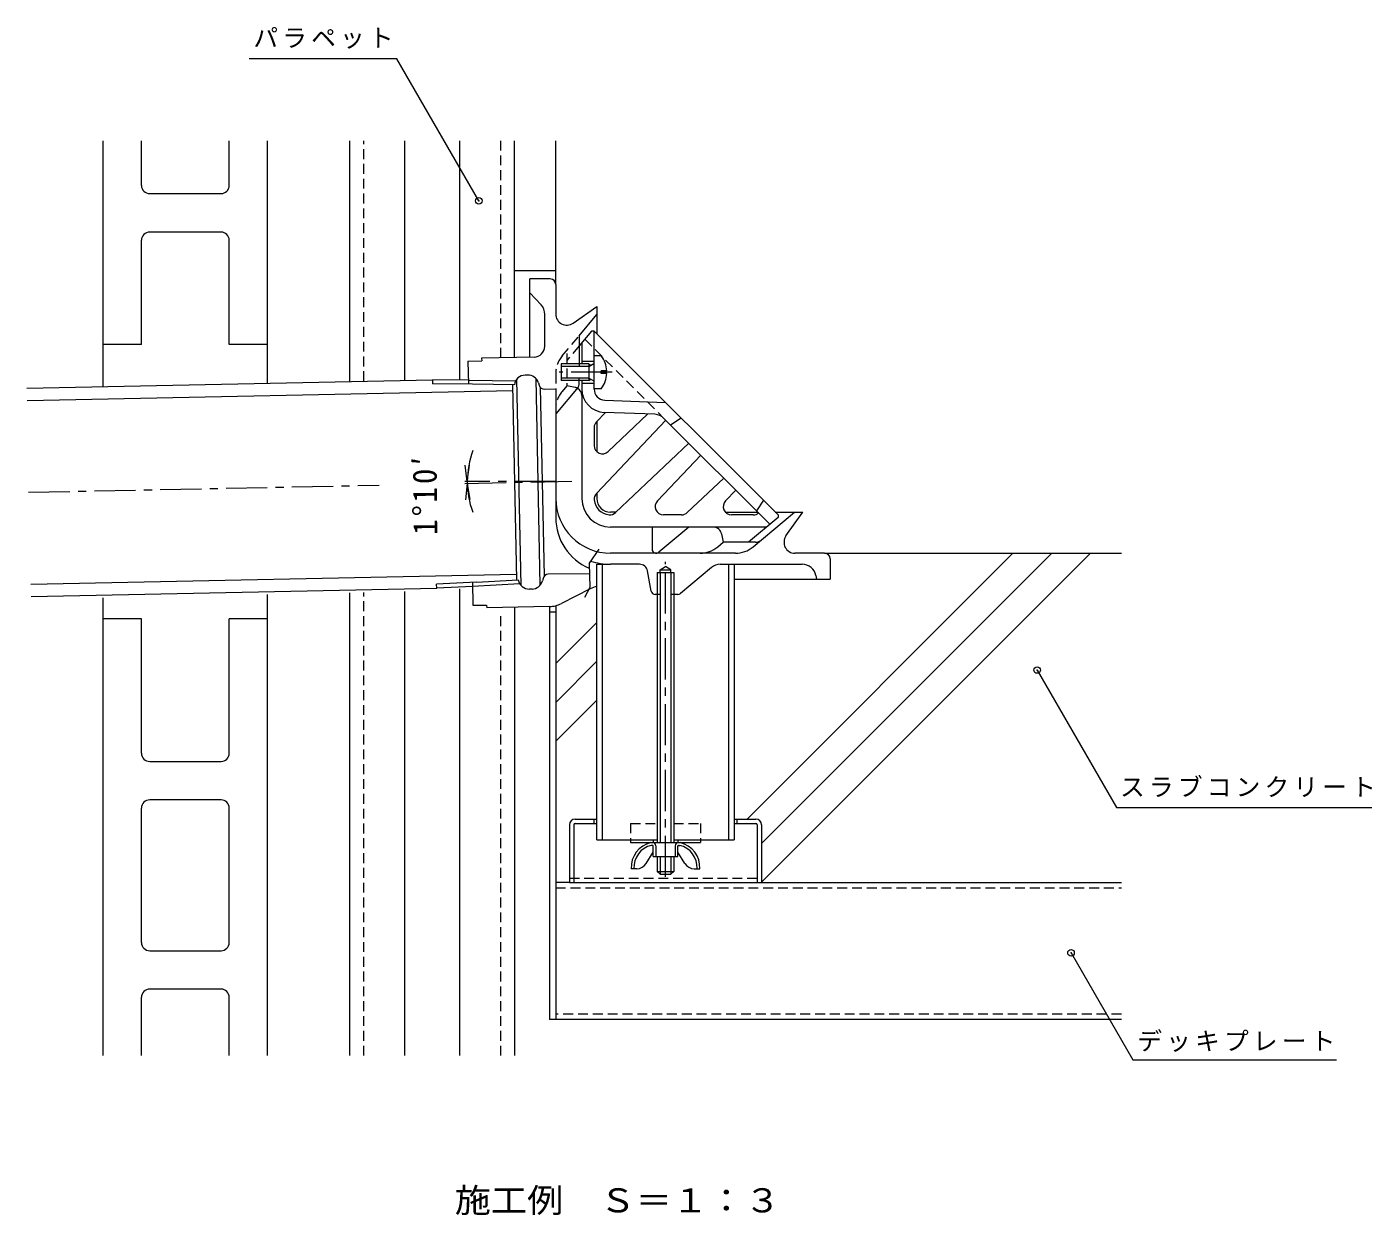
# Model space of a CAD drawing. Units: millimetres, scale not verified. Extents: x -573 to 806, y -582 to 533.
# Drawn here: x 233.7 to 724, y 99.4 to 532.6 of the extents above; entities that cross this region are included whole.
import ezdxf
from ezdxf.enums import TextEntityAlignment as Align

# ---------------------------------------------------------------- set-up
doc = ezdxf.new("R2010")
doc.units = ezdxf.units.MM
doc.header["$LTSCALE"] = 3
doc.header["$PDMODE"] = 32
doc.header["$PDSIZE"] = 2.4
doc.linetypes.add('CHAIN1', pattern=[8, 5, -1, 1, -1])
doc.linetypes.add('DASHED1', pattern=[1.8, 1.2, -0.6])
for name, color, linetype, lineweight in [('3-0', 4, 'Continuous', 9), ('3-2', 6, 'Continuous', 9), ('3-3', 4, 'Continuous', 9), ('3-4', 7, 'Continuous', 9), ('3-5', 7, 'Continuous', 9), ('3-6', 6, 'Continuous', 9), ('3-9', 7, 'Continuous', 9), ('3-A', 2, 'Continuous', 9), ('3-B', 3, 'Continuous', 9), ('3-C', 6, 'Continuous', 9), ('3-D', 7, 'Continuous', 9), ('3-F', 7, 'Continuous', 9)]:
    doc.layers.add(name, color=color, linetype=linetype, lineweight=lineweight)
doc.styles.add('ＭＳ ゴシック', font='')
doc.styles.get('ＭＳ ゴシック').set_extended_font_data('MS Gothic')

msp = doc.modelspace()

# ---------------------------------------------------------------- linework, layer by layer
at = {"layer": '3-0'}
for p, q in [((424.446, 440.667), (416.946, 440.667)), ((416.946, 412.124), (416.946, 440.667)), ((426.446, 438.667), (426.446, 427.848)), ((421.103, 431.21), (416.946, 435.667)), ((422.446, 416.156), (422.446, 427.8)), ((432.741, 424.572), (441.446, 430.667)), ((434.946, 419.921), (441.446, 427.667)), ((441.446, 430.667), (441.446, 420.667)), ((434.946, 419.921), (434.946, 408.797)), ((394.446, 410.666), (399.445, 410.768)), ((394.446, 410.666), (394.617, 402.28)), ((394.587, 403.759), (411.846, 403.571)), ((411.353, 402.098), (396.096, 402.264)), ((412.241, 330.93), (410.792, 402.078)), ((413.782, 328.916), (412.25, 404.153)), ((416.204, 405.608), (415.239, 405.588)), ((420.781, 329.059), (419.249, 404.296)), ((420.108, 402.786), (420.383, 401.893)), ((434.946, 402.213), (434.946, 404.537)), ((420.813, 401.138), (422.216, 332.271)), ((422.335, 400.481), (426.446, 400.565)), ((434.595, 401.249), (426.446, 391.538)), ((426.446, 400.565), (426.446, 353.667)), ((441.446, 388.773), (441.446, 377.661)), ((441.446, 362.633), (441.446, 360.667)), ((448.239, 355.667), (446.446, 355.667)), ((488.247, 355.667), (500.082, 355.667)), ((498.358, 343.007), (513.446, 355.667)), ((506.446, 355.667), (516.446, 355.667)), ((510.351, 346.962), (516.446, 355.667)), ((461.57, 350.167), (461.57, 342.134)), ((474.892, 350.167), (463.979, 341.01)), ((485.468, 343.007), (487.446, 344.667)), ((499.245, 344.667), (487.446, 344.667)), ((491.93, 340.668), (446.446, 340.668)), ((524.446, 340.668), (513.627, 340.668)), ((526.446, 338.667), (526.446, 331.167)), ((456.943, 336.667), (446.446, 336.667)), ((461.222, 326.899), (459.894, 334.204)), ((464.446, 334.667), (468.446, 334.667)), ((468.446, 334.667), (466.446, 335.822)), ((468.446, 333.667), (468.446, 334.667)), ((483.162, 335.498), (471.865, 326.018)), ((486.375, 336.667), (516.274, 336.667)), ((396.088, 330.069), (396.258, 321.684)), ((413.355, 329.481), (396.118, 328.591)), ((397.565, 330.146), (412.802, 330.933)), ((421.814, 331.496), (421.578, 330.603)), ((438.733, 333.193), (423.721, 332.985)), ((491.446, 331.167), (526.446, 331.167)), ((521.193, 332.562), (521.446, 331.167)), ((417.792, 327.624), (416.827, 327.604)), ((438.948, 327.658), (428.487, 322.337)), ((464.446, 325.667), (462.698, 325.667)), ((470.9, 325.667), (468.446, 325.667)), ((424.157, 321.252), (401.278, 320.786))]:
    msp.add_line(p, q, dxfattribs=at)
at = {"layer": '3-0', "linetype": 'DASHED1'}
for p, q in [((428.786, 412.579), (434.946, 419.921)), ((426.446, 406.151), (426.446, 400.565))]:
    msp.add_line(p, q, dxfattribs=at)
at = {"layer": '3-0', "linetype": 'CHAIN1'}
for p, q in [((447.007, 406.667), (427.656, 406.667)), ((234.336, 362.896), (362.039, 365.497)), ((393.345, 366.134), (433.289, 366.948)), ((426.446, 366.808), (393.345, 366.808)), ((466.446, 222.67), (466.446, 337.501))]:
    msp.add_line(p, q, dxfattribs=at)
at = {"layer": '3-0'}
for points in [[(418.528, 412.156), (399.425, 411.767), (399.445, 410.768)], [(464.446, 333.667), (464.446, 334.667), (466.446, 335.822)], [(396.258, 321.684), (401.257, 321.786), (401.278, 320.786)]]:
    msp.add_lwpolyline(points, dxfattribs=at)
at = {"layer": '3-0', "linetype": 'DASHED1'}
msp.add_lwpolyline([(430.446, 413.466), (430.446, 401.667), (428.786, 399.689)], dxfattribs=at)
at = {"layer": '3-0'}
for centre, radius, start, end in [((424.446, 438.667), 2, 0, 90), ((417.446, 427.8), 5, 0, 42.99986), ((430.446, 427.848), 4, 180, 305.00014), ((418.446, 416.156), 4, 271.16647, 0), ((415.32, 401.589), 4, 91.16649, 172.68094), ((416.285, 401.609), 4, 17.11205, 91.16649), ((433.446, 402.213), 1.5, 319.99997, 0), ((422.295, 402.481), 2, 197.11227, 271.16612), ((446.446, 360.667), 20, 180, 270), ((446.446, 360.667), 5, 180, 270), ((446.446, 353.667), 20, 180, 247.07712), ((499.245, 347.667), 3, 270, 310.00003), ((513.627, 344.667), 4, 145.00002, 270), ((463.036, 342.134), 1.466, 180, 309.99991), ((479.04, 350.667), 10, 270, 310.00006), ((491.93, 350.667), 10, 270, 310.00006), ((524.446, 338.667), 2, 0, 90), ((446.446, 360.667), 24, 252.28262, 269.99994), ((456.943, 333.668), 3, 10.30527, 90), ((486.375, 331.667), 5, 90, 129.99995), ((516.274, 331.667), 5, 10.30489, 90), ((416.745, 331.603), 4, 189.6528, 271.16684), ((417.711, 331.623), 4, 271.16649, 345.22125), ((423.748, 330.986), 2, 90.77928, 165.22083), ((445.749, 314.288), 15, 106.66869, 116.95944), ((462.698, 327.167), 1.5, 190.30476, 270), ((470.9, 327.167), 1.5, 270, 310.00034), ((423.954, 331.25), 10, 271.1667, 296.95941)]:
    msp.add_arc(centre, radius, start, end, dxfattribs=at)
at = {"layer": '3-0', "linetype": 'DASHED1'}
for centre, start in [((436.446, 406.151), 139.99994), ((436.446, 393.261), 140.00005)]:
    msp.add_arc(centre, 10, start, 180, dxfattribs=at)
at = {"layer": '3-2'}
for p, q in [((439.446, 421.667), (434.946, 416.305)), ((440.446, 421.667), (439.446, 421.667)), ((440.446, 421.667), (507.446, 354.667)), ((440.446, 400.516), (440.446, 421.667)), ((435.946, 417.496), (435.946, 409.667)), ((435.946, 410.667), (440.446, 410.667)), ((435.946, 403.667), (435.946, 360.667)), ((435.946, 402.667), (440.446, 402.667)), ((444.293, 396.519), (466.446, 395.667)), ((441.27, 388.588), (444.516, 392.008)), ((466.605, 389.145), (441.283, 362.46)), ((462.553, 391.314), (444.12, 392.023)), ((445.512, 377.721), (459.941, 391.414)), ((465.897, 389.853), (504.53, 351.22)), ((468.214, 387.536), (472.103, 390.01)), ((440.446, 386.523), (440.446, 379.897)), ((474.924, 380.826), (448.239, 355.504)), ((463.5, 359.732), (479.333, 376.417)), ((474.367, 355.491), (487.652, 368.098)), ((488.306, 359.732), (492.061, 363.689)), ((502.143, 359.971), (499.668, 356.082)), ((472.302, 354.667), (465.676, 354.667)), ((498.442, 354.667), (490.483, 354.667)), ((507.446, 353.667), (496.721, 344.667)), ((507.446, 354.667), (507.446, 353.667)), ((503.275, 350.167), (446.446, 350.167)), ((486.894, 347.704), (487.447, 344.667))]:
    msp.add_line(p, q, dxfattribs=at)
at = {"layer": '3-2', "linetype": 'DASHED1'}
for p, q in [((436.999, 418.751), (465.897, 389.853)), ((434.946, 416.305), (430.446, 410.942)), ((433.483, 401.115), (430.441, 401.667))]:
    msp.add_line(p, q, dxfattribs=at)
msp.add_arc((432.946, 398.163), 3, 63.89326, 79.70404, dxfattribs=at)
at = {"layer": '3-2'}
for centre, radius, start, end in [((432.946, 398.163), 3, 0, 63.89326), ((444.446, 400.516), 8.5, 180, 267.79736), ((444.446, 400.516), 4, 180, 267.79758), ((443.446, 386.523), 3, 136.49954, 179.99966), ((462.361, 386.317), 5, 44.99989, 87.79738), ((443.446, 379.897), 3, 180.00034, 313.49998), ((446.446, 360.667), 10.5, 180, 270), ((443.459, 360.395), 3, 136.50002, 185.20398), ((446.446, 360.667), 6, 185.20395, 264.79732), ((465.676, 357.667), 3, 136.50002, 269.99966), ((490.483, 357.667), 3, 136.50002, 270), ((446.174, 357.68), 3, 264.79729, 313.49998), ((472.302, 357.667), 3, 270.00034, 313.50046), ((498.442, 357.667), 3, 270, 310.13972), ((483.943, 347.167), 3, 10.3046, 90)]:
    msp.add_arc(centre, radius, start, end, dxfattribs=at)
at = {"layer": '3-3', "linetype": 'DASHED1'}
for p, q in [((453.696, 242.168), (453.696, 236.167)), ((453.696, 242.168), (463.446, 242.168)), ((469.446, 242.168), (479.196, 242.168)), ((479.196, 242.168), (479.196, 236.167))]:
    msp.add_line(p, q, dxfattribs=at)
at = {"layer": '3-3'}
for p, q in [((453.696, 236.167), (453.696, 235.168)), ((461.946, 236.167), (461.946, 235.168)), ((470.946, 236.167), (470.946, 235.168)), ((479.196, 236.167), (479.196, 235.168)), ((453.696, 235.168), (479.196, 235.168))]:
    msp.add_line(p, q, dxfattribs=at)
at = {"layer": '3-4'}
for p, q in [((394.209, 366.808), (393.426, 372.757)), ((394.209, 366.808), (394.992, 372.757)), ((394.216, 366.152), (393.554, 360.188)), ((394.216, 366.152), (395.12, 360.22))]:
    msp.add_line(p, q, dxfattribs=at)
msp.add_arc((426.444, 366.808), 32.235, 159.53253, 200.14766, dxfattribs=at)
at = {"layer": '3-5'}
for p, q in [((601.906, 298.091), (630.873, 247.918)), ((630.873, 247.918), (723.911, 247.918)), ((614.244, 194.964), (636.77, 155.948)), ((636.77, 155.948), (710.958, 155.948))]:
    msp.add_line(p, q, dxfattribs=at)
msp.add_lwpolyline([(398.39, 469.143), (368.501, 520.912), (314.749, 520.912)], dxfattribs=at)
for p in [(398.39, 469.143), (601.906, 298.091), (614.244, 194.964)]:
    msp.add_point(p, dxfattribs=at)
at = {"layer": '3-6'}
for p, q in [((443.446, 236.167), (443.446, 336.667)), ((489.446, 336.667), (489.446, 236.167)), ((491.446, 336.667), (491.446, 236.167)), ((441.446, 236.167), (463.446, 236.167)), ((469.446, 236.167), (491.446, 236.167))]:
    msp.add_line(p, q, dxfattribs=at)
msp.add_lwpolyline([(441.446, 236.167), (441.446, 336.667), (446.446, 336.667)], dxfattribs=at)
at = {"layer": '3-9'}
for p, q in [((261.446, 401.456), (261.446, 491.016)), ((275.446, 474.768), (275.446, 491.016)), ((307.446, 474.768), (307.446, 491.016)), ((321.446, 402.678), (321.446, 491.016)), ((351.447, 403.289), (351.447, 491.016)), ((371.446, 403.696), (371.446, 491.016)), ((391.446, 403.793), (391.446, 491.016)), ((411.446, 412.012), (411.446, 491.016)), ((426.446, 438.667), (426.446, 491.016)), ((278.446, 471.768), (304.446, 471.768)), ((304.446, 457.768), (278.446, 457.768)), ((275.446, 416.808), (275.446, 454.768)), ((307.446, 416.808), (307.446, 454.768)), ((426.446, 443.667), (411.446, 443.667)), ((275.446, 416.808), (261.446, 416.808)), ((321.446, 416.808), (307.446, 416.808)), ((593.082, 340.667), (496.182, 243.767)), ((621.366, 340.667), (501.446, 220.748)), ((607.224, 340.667), (501.446, 234.89)), ((524.446, 340.667), (632.582, 340.667)), ((261.446, 157.54), (261.446, 324.451)), ((321.446, 157.54), (321.446, 325.673)), ((351.447, 157.54), (351.447, 326.284)), ((371.446, 157.54), (371.446, 326.691)), ((391.446, 157.54), (391.446, 327.647)), ((411.446, 320.993), (411.446, 157.54)), ((424.146, 321.252), (424.146, 170.667)), ((424.146, 319.312), (426.446, 319.312)), ((426.446, 321.536), (426.446, 170.667)), ((275.446, 316.808), (261.446, 316.808)), ((275.446, 267.768), (275.446, 316.768)), ((321.446, 316.808), (307.446, 316.808)), ((307.446, 267.768), (307.446, 316.768)), ((441.446, 315.448), (426.446, 300.449)), ((441.446, 301.306), (426.446, 286.306)), ((441.446, 287.164), (426.446, 272.164)), ((278.446, 264.768), (304.446, 264.768)), ((304.446, 250.768), (278.446, 250.768)), ((275.446, 198.768), (275.446, 247.768)), ((307.446, 198.768), (307.446, 247.768)), ((431.446, 220.667), (426.446, 220.667)), ((501.446, 220.667), (632.582, 220.667)), ((278.446, 195.768), (304.446, 195.768)), ((304.446, 181.768), (278.446, 181.768)), ((275.446, 157.54), (275.446, 178.768)), ((307.446, 157.54), (307.446, 178.768)), ((632.582, 170.667), (424.146, 170.667))]:
    msp.add_line(p, q, dxfattribs=at)
at = {"layer": '3-9', "linetype": 'DASHED1'}
for p, q in [((356.446, 403.39), (356.446, 491.016)), ((406.446, 411.91), (406.446, 491.016)), ((356.446, 157.54), (356.446, 326.386)), ((406.446, 157.54), (406.446, 317.72)), ((426.446, 218.667), (632.582, 218.667)), ((632.582, 172.667), (426.446, 172.667))]:
    msp.add_line(p, q, dxfattribs=at)
at = {"layer": '3-9'}
for centre, start, end in [((278.446, 474.768), 180, 270), ((304.446, 474.768), 270, 0), ((278.446, 454.768), 90, 180), ((304.446, 454.768), 0, 90), ((278.446, 267.768), 180, 270), ((304.446, 267.768), 270, 0), ((278.446, 247.768), 90, 180), ((304.446, 247.768), 0, 90), ((278.446, 198.768), 180, 270), ((304.446, 198.768), 270, 0), ((278.446, 178.768), 90, 180), ((304.446, 178.768), 0, 90)]:
    msp.add_arc(centre, 3, start, end, dxfattribs=at)
at = {"layer": '3-A'}
for p, q in [((443.046, 412.667), (440.446, 412.667)), ((428.447, 409.667), (428.447, 403.667)), ((438.446, 409.667), (428.447, 409.667)), ((438.446, 408.797), (428.447, 408.797)), ((438.446, 408.797), (440.319, 409.849)), ((438.446, 409.667), (439.21, 409.227)), ((438.446, 409.667), (438.446, 403.667)), ((443.046, 406.188), (443.046, 407.147)), ((445.035, 407.147), (443.046, 407.147)), ((438.446, 404.537), (428.447, 404.537)), ((438.446, 403.667), (428.447, 403.667)), ((438.446, 404.537), (440.319, 403.485)), ((438.446, 403.667), (439.21, 404.108)), ((445.035, 406.188), (443.046, 406.188)), ((443.046, 400.668), (440.446, 400.668)), ((463.446, 333.667), (469.446, 333.667)), ((463.446, 333.667), (463.446, 235.168)), ((464.446, 333.667), (464.446, 235.168)), ((468.446, 333.667), (468.446, 235.168)), ((469.446, 333.667), (469.446, 235.168)), ((459.342, 227.535), (461.946, 231.668)), ((461.746, 234.168), (461.261, 234.168)), ((461.946, 230.168), (461.946, 233.968)), ((462.946, 233.968), (462.946, 230.168)), ((469.946, 233.968), (469.946, 230.168)), ((470.946, 230.168), (470.946, 233.968)), ((473.55, 227.535), (470.946, 231.668)), ((471.146, 234.168), (471.632, 234.168)), ((455.958, 225.668), (453.946, 225.668)), ((461.946, 230.168), (470.946, 230.168)), ((463.446, 230.168), (463.446, 224.667)), ((464.446, 230.168), (464.446, 223.668)), ((468.446, 230.168), (468.446, 223.668)), ((469.446, 230.168), (469.446, 224.667)), ((476.935, 225.668), (478.946, 225.668)), ((463.446, 224.667), (469.446, 224.667))]:
    msp.add_line(p, q, dxfattribs=at)
msp.add_lwpolyline([(463.446, 224.667), (464.446, 223.668), (468.446, 223.668), (469.446, 224.667)], dxfattribs=at)
for centre, radius, start, end in [((435.047, 406.668), 10, 2.74562, 36.86987), ((440.197, 410.067), 0.25, 299.32918, 0), ((440.197, 403.267), 0.25, 0, 60.67082), ((435.047, 406.668), 10, 323.13013, 357.25438), ((463.182, 226.146), 9.248, 102.71823, 182.96507), ((463.182, 226.146), 8.248, 103.47058, 182.96507), ((461.746, 233.968), 1.2, 0, 90), ((461.746, 233.968), 0.2, 0, 90), ((471.146, 233.968), 1.2, 90, 180), ((471.146, 233.968), 0.2, 90, 180), ((469.71, 226.146), 8.248, 357.03493, 76.52942), ((469.71, 226.146), 9.248, 357.03493, 77.28177), ((455.958, 229.668), 4, 270, 327.78351), ((476.935, 229.668), 4, 212.21649, 270)]:
    msp.add_arc(centre, radius, start, end, dxfattribs=at)
at = {"layer": '3-B'}
for p, q in [((431.446, 241.668), (431.446, 220.668)), ((433.046, 241.668), (433.046, 220.668)), ((433.546, 243.768), (441.446, 243.768)), ((433.546, 242.168), (441.446, 242.168)), ((440.446, 242.168), (440.446, 243.768)), ((491.446, 243.768), (499.346, 243.768)), ((491.446, 242.168), (499.346, 242.168)), ((492.446, 243.768), (492.446, 242.168)), ((499.846, 241.668), (499.846, 220.668)), ((501.446, 241.668), (501.446, 220.668)), ((431.446, 220.668), (501.446, 220.668))]:
    msp.add_line(p, q, dxfattribs=at)
at = {"layer": '3-B', "linetype": 'DASHED1'}
msp.add_line((431.446, 222.268), (501.446, 222.268), dxfattribs=at)
at = {"layer": '3-B'}
for centre, radius, start, end in [((433.546, 241.668), 2.1, 90, 180), ((433.546, 241.668), 0.5, 90, 180), ((499.346, 241.668), 2.1, 0, 90), ((499.346, 241.668), 0.5, 0, 90)]:
    msp.add_arc(centre, radius, start, end, dxfattribs=at)
at = {"layer": '3-C'}
for p, q in [((233.702, 400.891), (381.523, 403.901)), ((396.096, 402.264), (381.553, 402.422)), ((233.794, 396.392), (410.834, 399.997)), ((235.158, 329.406), (412.199, 333.011)), ((397.565, 330.146), (383.04, 329.395)), ((235.25, 324.907), (383.07, 327.917))]:
    msp.add_line(p, q, dxfattribs=at)
for points in [[(394.587, 403.759), (381.523, 403.901), (381.553, 402.422)], [(396.118, 328.591), (383.07, 327.917), (383.04, 329.395)]]:
    msp.add_lwpolyline(points, dxfattribs=at)
at = {"layer": '3-D'}
msp.add_lwpolyline([(442.175, 342.216), (438.591, 337.004), (438.917, 328.208), (436.963, 324.516)], dxfattribs=at)

# ---------------------------------------------------------------- texts
at = {"layer": '3-4', "color": 2, "insert": (383.418, 347.368), "char_height": 8.798, "attachment_point": 7, "rotation": 90.583, "style": 'ＭＳ ゴシック'}
msp.add_mtext('\\T1.19;\\W0.95;1°10′', dxfattribs=at)
at = {"layer": '3-5', "char_height": 6.598, "attachment_point": 7, "style": 'ＭＳ ゴシック'}
for s, insert in [('\\T1.17;パラペット', (316.24, 524.595)), ('\\T1.17;スラブコンクリート', (632.11, 251.76)), ('\\T1.17;デッキプレート', (638.408, 158.859))]:
    msp.add_mtext(s, dxfattribs=dict(at, insert=insert))
at = {"layer": '3-F', "color": 2, "style": 'ＭＳ ゴシック', "width": 1.1}
msp.add_text('施工例\u3000Ｓ＝１：３', height=8.798, dxfattribs=at).set_placement((389.611, 97.72), align=Align.BOTTOM_LEFT)

doc.saveas('drawing.dxf')
